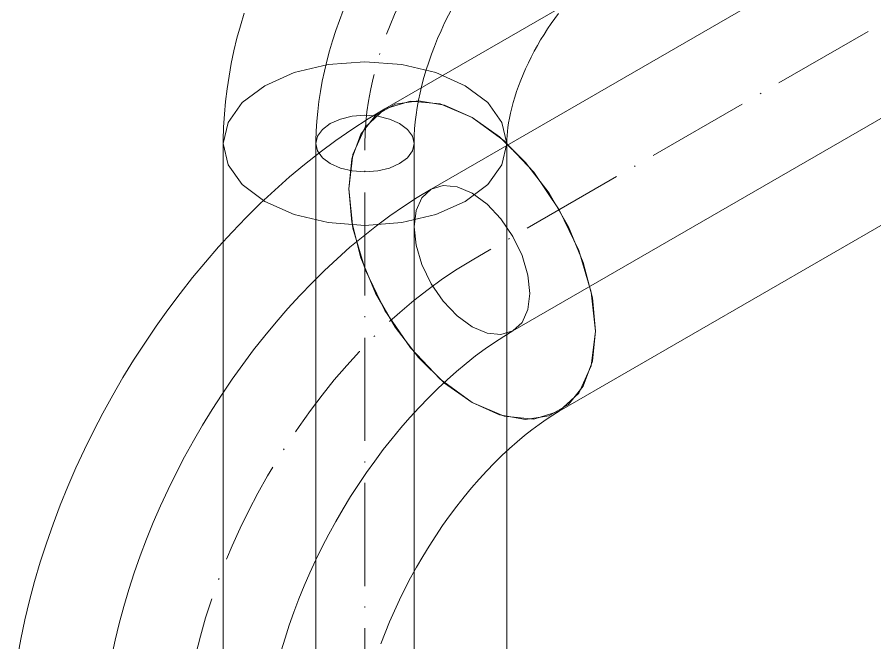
# Model space of a CAD drawing. Header units: millimetres. Extents: x -88595 to 880822, y -1054509 to -148035.
# Drawn here: x 389411.8 to 389495.1, y -320750 to -320689.3 of the extents above; entities that cross this region are included whole.
import ezdxf

# ---------------------------------------------------------------- set-up
doc = ezdxf.new("R2010")
doc.units = ezdxf.units.MM
doc.linetypes.add('$12$ADSK_Осевая', pattern=[14, 10, -2, 0, -2])
doc.linetypes.add('$13$ADSK_Осевая', pattern=[14, 10, -2, 0, -2])
for name, color, linetype, lineweight in [('Изоляция', 7, 'Continuous', 18), ('Трубопровод', 7, 'Continuous', 18), ('Трубопроводы', 7, 'Continuous', 18)]:
    doc.layers.add(name, color=color, linetype=linetype, lineweight=lineweight)

# ---------------------------------------------------------------- blocks, each defined once
blk = doc.blocks.new('$0$ADSK_МедьПайка_Отвод-гнутая труба - Отвод _гнутая труба_-V80-В_ОВ3_3')
at = {"layer": 'Трубопроводы', "color": 190, "true_color": 0x8000ff}
for points in [[(26890.578, 7301.29, 0), (26889.767, 7300.802, 0), (26888.964, 7300.283, 0), (26888.171, 7299.734, 0), (26887.388, 7299.154, 0), (26886.616, 7298.546, 0), (26885.854, 7297.91, 0), (26885.105, 7297.247, 0), (26884.368, 7296.558, 0), (26883.644, 7295.845, 0), (26882.934, 7295.107, 0), (26882.238, 7294.347, 0), (26881.558, 7293.564, 0), (26880.893, 7292.761, 0), (26880.245, 7291.938, 0), (26879.614, 7291.097, 0), (26879.001, 7290.238, 0), (26878.407, 7289.362, 0), (26877.832, 7288.472, 0), (26877.277, 7287.567, 0), (26876.744, 7286.649, 0), (26876.231, 7285.719, 0), (26875.741, 7284.778, 0), (26875.274, 7283.829, 0), (26874.83, 7282.87, 0), (26874.41, 7281.905, 0), (26874.015, 7280.934, 0), (26873.645, 7279.957, 0), (26873.3, 7278.978, 0), (26872.982, 7277.995, 0), (26872.691, 7277.012, 0), (26872.428, 7276.028, 0), (26872.192, 7275.045, 0), (26871.985, 7274.064, 0), (26871.807, 7273.085, 0), (26871.658, 7272.111, 0), (26871.54, 7271.142, 0), (26871.452, 7270.178, 0), (26871.395, 7269.222, 0), (26871.37, 7268.273, 0), (26871.369, 7268.018, 0)], [(26892.958, 7293.281, 0), (26892.087, 7293.916, 0), (26891.275, 7294.773, 0), (26890.578, 7295.793, 0), (26890.043, 7296.907, 0), (26889.707, 7298.039, 0), (26889.593, 7299.111, 0), (26889.707, 7300.05, 0), (26890.043, 7300.794, 0), (26890.578, 7301.29, 0), (26891.275, 7301.505, 0), (26892.087, 7301.424, 0), (26892.958, 7301.054, 0)], [(26892.958, 7301.054, 0), (26893.829, 7300.419, 0), (26894.641, 7299.562, 0), (26895.338, 7298.541, 0), (26895.873, 7297.428, 0), (26896.209, 7296.296, 0), (26896.324, 7295.224, 0), (26896.209, 7294.284, 0), (26895.873, 7293.541, 0), (26895.338, 7293.045, 0), (26894.641, 7292.83, 0), (26893.829, 7292.91, 0), (26892.958, 7293.281, 0)], [(26895.338, 7293.045, 0), (26894.804, 7292.724, 0), (26894.263, 7292.374, 0), (26893.716, 7291.995, 0), (26893.166, 7291.588, 0), (26892.614, 7291.153, 0), (26892.062, 7290.692, 0), (26891.51, 7290.204, 0), (26890.961, 7289.691, 0), (26890.416, 7289.153, 0), (26889.876, 7288.592, 0), (26889.342, 7288.009, 0), (26888.816, 7287.405, 0), (26888.3, 7286.781, 0), (26887.793, 7286.138, 0), (26887.298, 7285.477, 0), (26886.815, 7284.8, 0), (26886.346, 7284.109, 0), (26885.891, 7283.403, 0), (26885.451, 7282.686, 0), (26885.028, 7281.958, 0), (26884.622, 7281.221, 0), (26884.234, 7280.477, 0), (26883.864, 7279.726, 0), (26883.514, 7278.97, 0), (26883.184, 7278.212, 0), (26882.875, 7277.451, 0), (26882.587, 7276.692, 0), (26882.32, 7275.933, 0), (26882.076, 7275.179, 0), (26881.854, 7274.429, 0), (26881.655, 7273.686, 0), (26881.479, 7272.951, 0), (26881.326, 7272.227, 0), (26881.196, 7271.514, 0), (26881.09, 7270.814, 0), (26881.006, 7270.13, 0), (26880.945, 7269.462, 0), (26880.907, 7268.813, 0), (26880.89, 7268.185, 0), (26880.889, 7268.018, 0)], [(26872.763, 7266.075, 0), (26872.007, 7266.644, 0), (26871.531, 7267.307, 0), (26871.369, 7268.018, 0), (26871.531, 7268.73, 0), (26872.007, 7269.393, 0), (26872.763, 7269.962, 0), (26873.749, 7270.398, 0), (26874.897, 7270.673, 0), (26876.129, 7270.767, 0), (26877.361, 7270.673, 0), (26878.509, 7270.398, 0), (26879.495, 7269.962, 0)], [(26879.495, 7269.962, 0), (26880.251, 7269.393, 0), (26880.727, 7268.73, 0), (26880.889, 7268.018, 0), (26880.727, 7267.307, 0), (26880.251, 7266.644, 0), (26879.495, 7266.075, 0), (26878.509, 7265.638, 0), (26877.361, 7265.364, 0), (26876.129, 7265.27, 0), (26874.897, 7265.364, 0), (26873.749, 7265.638, 0), (26872.763, 7266.075, 0)]]:
    blk.add_polyline3d(points, dxfattribs=at)
blk = doc.blocks.new('$0$ADSK_МедьПайка_Отвод-гнутая труба - Отвод _гнутая труба_-V81-В_ОВ3_3')
at = {"layer": 'Трубопроводы', "color": 134, "true_color": 0x00a6a6}
for points in [[(26882.554, 7263.586, 0), (26881.2, 7262.773, 0), (26879.861, 7261.908, 0), (26878.538, 7260.991, 0), (26877.232, 7260.024, 0), (26875.944, 7259.009, 0), (26874.674, 7257.949, 0), (26873.424, 7256.843, 0), (26872.194, 7255.694, 0), (26870.987, 7254.503, 0), (26869.802, 7253.273, 0), (26868.642, 7252.005, 0), (26867.506, 7250.7, 0), (26866.398, 7249.36, 0), (26865.316, 7247.988, 0), (26864.264, 7246.584, 0), (26863.242, 7245.151, 0), (26862.251, 7243.691, 0), (26861.292, 7242.205, 0), (26860.367, 7240.695, 0), (26859.476, 7239.164, 0), (26858.622, 7237.613, 0), (26857.804, 7236.044, 0), (26857.025, 7234.46, 0), (26856.284, 7232.862, 0), (26855.584, 7231.251, 0), (26854.924, 7229.631, 0), (26854.307, 7228.003, 0), (26853.733, 7226.368, 0), (26853.203, 7224.73, 0), (26852.717, 7223.089, 0), (26852.278, 7221.448, 0), (26851.885, 7219.808, 0), (26851.539, 7218.171, 0), (26851.242, 7216.54, 0), (26850.994, 7214.915, 0), (26850.796, 7213.298, 0), (26850.65, 7211.691, 0), (26850.555, 7210.095, 0), (26850.514, 7208.512, 0), (26850.512, 7208.088, 0)], [(26886.524, 7250.227, 0), (26885.071, 7251.287, 0), (26883.716, 7252.716, 0), (26882.554, 7254.418, 0), (26881.661, 7256.276, 0), (26881.101, 7258.163, 0), (26880.909, 7259.951, 0), (26881.101, 7261.519, 0), (26881.661, 7262.759, 0), (26882.554, 7263.586, 0), (26883.716, 7263.945, 0), (26885.071, 7263.811, 0), (26886.524, 7263.193, 0)], [(26886.524, 7263.193, 0), (26887.977, 7262.133, 0), (26889.331, 7260.704, 0), (26890.494, 7259.002, 0), (26891.386, 7257.144, 0), (26891.947, 7255.257, 0), (26892.138, 7253.468, 0), (26891.947, 7251.901, 0), (26891.386, 7250.661, 0), (26890.494, 7249.834, 0), (26889.331, 7249.475, 0), (26887.977, 7249.609, 0), (26886.524, 7250.227, 0)], [(26890.494, 7249.834, 0), (26889.602, 7249.298, 0), (26888.699, 7248.715, 0), (26887.788, 7248.083, 0), (26886.87, 7247.404, 0), (26885.949, 7246.678, 0), (26885.028, 7245.908, 0), (26884.108, 7245.094, 0), (26883.192, 7244.238, 0), (26882.282, 7243.342, 0), (26881.382, 7242.406, 0), (26880.492, 7241.433, 0), (26879.615, 7240.425, 0), (26878.753, 7239.384, 0), (26877.908, 7238.311, 0), (26877.082, 7237.21, 0), (26876.276, 7236.081, 0), (26875.494, 7234.927, 0), (26874.735, 7233.751, 0), (26874.001, 7232.554, 0), (26873.295, 7231.34, 0), (26872.618, 7230.111, 0), (26871.97, 7228.869, 0), (26871.354, 7227.616, 0), (26870.77, 7226.356, 0), (26870.22, 7225.09, 0), (26869.704, 7223.823, 0), (26869.223, 7222.555, 0), (26868.779, 7221.29, 0), (26868.372, 7220.031, 0), (26868.001, 7218.781, 0), (26867.669, 7217.541, 0), (26867.376, 7216.316, 0), (26867.121, 7215.107, 0), (26866.904, 7213.918, 0), (26866.726, 7212.751, 0), (26866.586, 7211.61, 0), (26866.485, 7210.496, 0), (26866.42, 7209.414, 0), (26866.393, 7208.365, 0), (26866.392, 7208.088, 0)], [(26852.837, 7204.846, 0), (26851.575, 7205.796, 0), (26850.782, 7206.901, 0), (26850.512, 7208.088, 0), (26850.782, 7209.274, 0), (26851.575, 7210.38, 0), (26852.837, 7211.329, 0), (26854.482, 7212.058, 0), (26856.397, 7212.516, 0), (26858.452, 7212.672, 0), (26860.507, 7212.516, 0), (26862.422, 7212.058, 0), (26864.066, 7211.329, 0)], [(26864.066, 7211.329, 0), (26865.328, 7210.38, 0), (26866.121, 7209.274, 0), (26866.392, 7208.088, 0), (26866.121, 7206.901, 0), (26865.328, 7205.796, 0), (26864.066, 7204.846, 0), (26862.422, 7204.118, 0), (26860.507, 7203.66, 0), (26858.452, 7203.503, 0), (26856.397, 7203.66, 0), (26854.482, 7204.118, 0), (26852.837, 7204.846, 0)]]:
    blk.add_polyline3d(points, dxfattribs=at)

msp = doc.modelspace()

# ---------------------------------------------------------------- linework, layer by layer
at = {"layer": 'Изоляция', "color": 134, "true_color": 0x00a6a6}
for p, q in [((390570.629, -320049.75), (389447.515, -320698.18)), ((389464.455, -320727.521), (390587.569, -320079.091))]:
    msp.add_line(p, q, dxfattribs=at)
at = {"layer": 'Изоляция', "color": 190, "true_color": 0x8000ff}
for p, q in [((389431.831, -320701.542), (389431.831, -320786.784)), ((389459.351, -320786.784), (389459.351, -320701.542))]:
    msp.add_line(p, q, dxfattribs=at)
for points in [[(389433.847, -320688.902, 0), (389433.491, -320690.107, 0), (389433.166, -320691.319, 0), (389432.874, -320692.536, 0), (389432.616, -320693.76, 0), (389432.392, -320694.989, 0), (389432.204, -320696.223, 0), (389432.052, -320697.462, 0), (389431.939, -320698.705, 0), (389431.865, -320699.953, 0), (389431.832, -320701.204, 0), (389431.831, -320701.542, 0)], [(389464.391, -320688.907, 0), (389464.024, -320689.397, 0), (389463.664, -320689.901, 0), (389463.313, -320690.419, 0), (389462.971, -320690.948, 0), (389462.64, -320691.488, 0), (389462.321, -320692.036, 0), (389462.016, -320692.591, 0), (389461.724, -320693.151, 0), (389461.447, -320693.714, 0), (389461.186, -320694.278, 0), (389460.941, -320694.841, 0), (389460.713, -320695.401, 0), (389460.502, -320695.957, 0), (389460.309, -320696.505, 0), (389460.135, -320697.045, 0), (389459.978, -320697.574, 0), (389459.84, -320698.089, 0), (389459.72, -320698.589, 0), (389459.618, -320699.071, 0), (389459.534, -320699.533, 0), (389459.467, -320699.972, 0), (389459.416, -320700.387, 0), (389459.381, -320700.775, 0), (389459.36, -320701.133, 0), (389459.351, -320701.46, 0), (389459.351, -320701.542, 0)], [(389455.32, -320695.925, 0), (389452.471, -320694.662, 0), (389449.152, -320693.869, 0), (389445.591, -320693.598, 0), (389442.029, -320693.869, 0), (389438.711, -320694.662, 0), (389435.861, -320695.925, 0)], [(389435.861, -320695.925, 0), (389438.711, -320694.662, 0), (389442.029, -320693.869, 0), (389445.591, -320693.598, 0), (389449.152, -320693.869, 0), (389452.471, -320694.662, 0), (389455.32, -320695.925, 0)], [(389435.861, -320695.925, 0), (389433.674, -320697.57, 0), (389432.3, -320699.486, 0), (389431.831, -320701.542, 0), (389432.3, -320703.598, 0), (389433.674, -320705.514, 0), (389435.861, -320707.16, 0)], [(389435.861, -320707.16, 0), (389433.674, -320705.514, 0), (389432.3, -320703.598, 0), (389431.831, -320701.542, 0), (389432.3, -320699.486, 0), (389433.674, -320697.57, 0), (389435.861, -320695.925, 0)], [(389455.32, -320707.16, 0), (389457.507, -320705.514, 0), (389458.882, -320703.598, 0), (389459.351, -320701.542, 0), (389458.882, -320699.486, 0), (389457.507, -320697.57, 0), (389455.32, -320695.925, 0)], [(389455.32, -320695.925, 0), (389457.507, -320697.57, 0), (389458.882, -320699.486, 0), (389459.351, -320701.542, 0), (389458.882, -320703.598, 0), (389457.507, -320705.514, 0), (389455.32, -320707.16, 0)], [(389435.861, -320707.16, 0), (389438.711, -320708.422, 0), (389442.029, -320709.216, 0), (389445.591, -320709.487, 0), (389449.152, -320709.216, 0), (389452.471, -320708.422, 0), (389455.32, -320707.16, 0)], [(389455.32, -320707.16, 0), (389452.471, -320708.422, 0), (389449.152, -320709.216, 0), (389445.591, -320709.487, 0), (389442.029, -320709.216, 0), (389438.711, -320708.422, 0), (389435.861, -320707.16, 0)]]:
    msp.add_polyline3d(points, dxfattribs=at)
at = {"layer": 'Изоляция', "color": 134, "true_color": 0x00a6a6}
for points in [[(389444.007, -320705.935, 0), (389444.307, -320703.029, 0), (389445.194, -320700.617, 0), (389446.621, -320698.819, 0), (389448.518, -320697.724, 0), (389450.79, -320697.388, 0), (389453.321, -320697.828, 0), (389455.985, -320699.019, 0)], [(389455.985, -320699.019, 0), (389452.885, -320697.701, 0), (389449.996, -320697.414, 0), (389447.515, -320698.18, 0), (389445.612, -320699.946, 0), (389444.415, -320702.591, 0), (389444.007, -320705.935, 0)], [(389447.515, -320698.18, 0), (389445.899, -320699.15, 0), (389444.313, -320700.176, 0), (389442.757, -320701.254, 0), (389441.231, -320702.384, 0), (389439.734, -320703.562, 0), (389438.267, -320704.788, 0), (389436.83, -320706.059, 0), (389435.423, -320707.374, 0), (389434.047, -320708.731, 0), (389432.701, -320710.129, 0), (389431.387, -320711.565, 0), (389430.105, -320713.038, 0), (389428.857, -320714.546, 0), (389427.642, -320716.089, 0), (389426.461, -320717.664, 0), (389425.316, -320719.269, 0), (389424.207, -320720.903, 0), (389423.135, -320722.565, 0), (389422.101, -320724.252, 0), (389421.106, -320725.962, 0), (389420.151, -320727.696, 0), (389419.237, -320729.449, 0), (389418.365, -320731.222, 0), (389417.536, -320733.012, 0), (389416.75, -320734.818, 0), (389416.009, -320736.638, 0), (389415.315, -320738.47, 0), (389414.667, -320740.314, 0), (389414.067, -320742.168, 0), (389413.516, -320744.03, 0), (389413.016, -320745.899, 0), (389412.566, -320747.773, 0), (389412.17, -320749.652, 0), (389411.827, -320751.535, 0)], [(389467.964, -320719.766, 0), (389467.555, -320715.951, 0), (389466.359, -320711.924, 0), (389464.455, -320707.961, 0), (389461.974, -320704.33, 0), (389459.085, -320701.28, 0), (389455.985, -320699.019, 0)], [(389455.985, -320699.019, 0), (389458.652, -320700.906, 0), (389461.184, -320703.392, 0), (389463.455, -320706.351, 0), (389465.352, -320709.637, 0), (389466.778, -320713.083, 0), (389467.664, -320716.517, 0), (389467.964, -320719.766, 0)], [(389444.007, -320705.935, 0), (389444.415, -320709.75, 0), (389445.612, -320713.777, 0), (389447.515, -320717.741, 0), (389449.996, -320721.371, 0), (389452.885, -320724.421, 0), (389455.985, -320726.682, 0)], [(389455.985, -320726.682, 0), (389453.318, -320724.795, 0), (389450.786, -320722.31, 0), (389448.515, -320719.35, 0), (389446.619, -320716.065, 0), (389445.192, -320712.619, 0), (389444.307, -320709.184, 0), (389444.007, -320705.935, 0)], [(389455.985, -320726.682, 0), (389459.085, -320728.001, 0), (389461.974, -320728.287, 0), (389464.455, -320727.521, 0), (389466.359, -320725.756, 0), (389467.555, -320723.111, 0), (389467.964, -320719.766, 0)], [(389467.964, -320719.766, 0), (389467.663, -320722.672, 0), (389466.776, -320725.084, 0), (389465.349, -320726.883, 0), (389463.452, -320727.977, 0), (389461.181, -320728.313, 0), (389458.649, -320727.874, 0), (389455.985, -320726.682, 0)], [(389464.455, -320727.521, 0), (389463.826, -320727.899, 0), (389463.17, -320728.323, 0), (389462.492, -320728.794, 0), (389461.794, -320729.31, 0), (389461.082, -320729.871, 0), (389460.357, -320730.476, 0), (389459.624, -320731.125, 0), (389458.886, -320731.815, 0), (389458.146, -320732.545, 0), (389457.406, -320733.313, 0), (389456.669, -320734.118, 0), (389455.939, -320734.958, 0), (389455.217, -320735.83, 0), (389454.506, -320736.733, 0), (389453.808, -320737.664, 0), (389453.125, -320738.621, 0), (389452.46, -320739.6, 0), (389451.815, -320740.601, 0), (389451.19, -320741.62, 0), (389450.589, -320742.654, 0), (389450.012, -320743.702, 0), (389449.461, -320744.759, 0), (389448.937, -320745.823, 0), (389448.442, -320746.892, 0), (389447.976, -320747.962, 0), (389447.542, -320749.03, 0), (389447.139, -320750.093, 0)]]:
    msp.add_polyline3d(points, dxfattribs=at)
at = {"layer": 'Трубопровод', "color": 134, "true_color": 0x00a6a6}
for p, q in [((390577.234, -320056.329), (389452.015, -320705.974)), ((389459.955, -320719.727), (390585.174, -320070.081))]:
    msp.add_line(p, q, dxfattribs=at)
at = {"layer": 'Трубопровод', "color": 134, "linetype": '$12$ADSK_Осевая', "true_color": 0x00a6a6}
msp.add_line((390581.204, -320063.205), (389455.985, -320712.851), dxfattribs=at)
msp.add_line((390581.204, -320063.205), (389455.985, -320712.851), dxfattribs=at)
at = {"layer": 'Трубопровод', "color": 190, "true_color": 0x8000ff}
for p, q in [((389440.831, -320701.542), (389440.831, -320786.784)), ((389450.351, -320786.784), (389450.351, -320701.542))]:
    msp.add_line(p, q, dxfattribs=at)
at = {"layer": 'Трубопровод', "color": 190, "linetype": '$12$ADSK_Осевая', "true_color": 0x8000ff}
msp.add_line((389445.591, -320786.784), (389445.591, -320701.542), dxfattribs=at)
msp.add_line((389445.591, -320786.784), (389445.591, -320701.542), dxfattribs=at)
at = {"layer": 'Трубопровод', "color": 190, "true_color": 0x8000ff}
for points in [[(389448.956, -320699.599, 0), (389447.971, -320699.162, 0), (389446.823, -320698.888, 0), (389445.591, -320698.794, 0), (389444.359, -320698.888, 0), (389443.211, -320699.162, 0), (389442.225, -320699.599, 0)], [(389442.225, -320699.599, 0), (389441.468, -320700.168, 0), (389440.993, -320700.831, 0), (389440.831, -320701.542, 0), (389440.993, -320702.253, 0), (389441.468, -320702.916, 0), (389442.225, -320703.485, 0)], [(389448.956, -320703.485, 0), (389449.713, -320702.916, 0), (389450.188, -320702.253, 0), (389450.351, -320701.542, 0), (389450.188, -320700.831, 0), (389449.713, -320700.168, 0), (389448.956, -320699.599, 0)], [(389442.225, -320703.485, 0), (389443.211, -320703.922, 0), (389444.359, -320704.197, 0), (389445.591, -320704.29, 0), (389446.823, -320704.197, 0), (389447.971, -320703.922, 0), (389448.956, -320703.485, 0)]]:
    msp.add_polyline3d(points, dxfattribs=at)
at = {"layer": 'Трубопровод', "color": 134, "true_color": 0x00a6a6}
for points in [[(389455.985, -320706.368, 0), (389454.532, -320705.75, 0), (389453.178, -320705.616, 0), (389452.015, -320705.974, 0), (389451.123, -320706.802, 0), (389450.562, -320708.042, 0), (389450.371, -320709.609, 0)], [(389461.6, -320716.092, 0), (389461.408, -320714.304, 0), (389460.847, -320712.416, 0), (389459.955, -320710.559, 0), (389458.792, -320708.857, 0), (389457.438, -320707.428, 0), (389455.985, -320706.368, 0)], [(389450.371, -320709.609, 0), (389450.562, -320711.398, 0), (389451.123, -320713.285, 0), (389452.015, -320715.143, 0), (389453.178, -320716.844, 0), (389454.532, -320718.274, 0), (389455.985, -320719.334, 0)], [(389455.985, -320719.334, 0), (389457.438, -320719.952, 0), (389458.792, -320720.086, 0), (389459.955, -320719.727, 0), (389460.847, -320718.899, 0), (389461.408, -320717.66, 0), (389461.6, -320716.092, 0)]]:
    msp.add_polyline3d(points, dxfattribs=at)
at = {"layer": 'Трубопроводы', "color": 190, "linetype": '$13$ADSK_Осевая', "true_color": 0x8000ff}
msp.add_ellipse((389462.42, -320691.826), major_axis=(11.9, 20.611), ratio=0.57735, start_param=0.785398, end_param=2.356194, dxfattribs=at)
at = {"layer": 'Трубопроводы', "color": 134, "linetype": '$13$ADSK_Осевая', "true_color": 0x00a6a6}
msp.add_ellipse((389455.985, -320745.266), major_axis=(19.85, 34.381), ratio=0.57735, start_param=0.785398, end_param=2.356194, dxfattribs=at)

# ---------------------------------------------------------------- block references
at = {"layer": 'Трубопроводы', "color": 190, "true_color": 0x8000ff}
msp.add_blockref('$0$ADSK_МедьПайка_Отвод-гнутая труба - Отвод _гнутая труба_-V80-В_ОВ3_3', (362569.461, -327969.561), dxfattribs=at)
at = {"layer": 'Трубопроводы', "color": 134, "true_color": 0x00a6a6}
msp.add_blockref('$0$ADSK_МедьПайка_Отвод-гнутая труба - Отвод _гнутая труба_-V81-В_ОВ3_3', (362569.461, -327969.561), dxfattribs=at)

doc.saveas('drawing.dxf')
